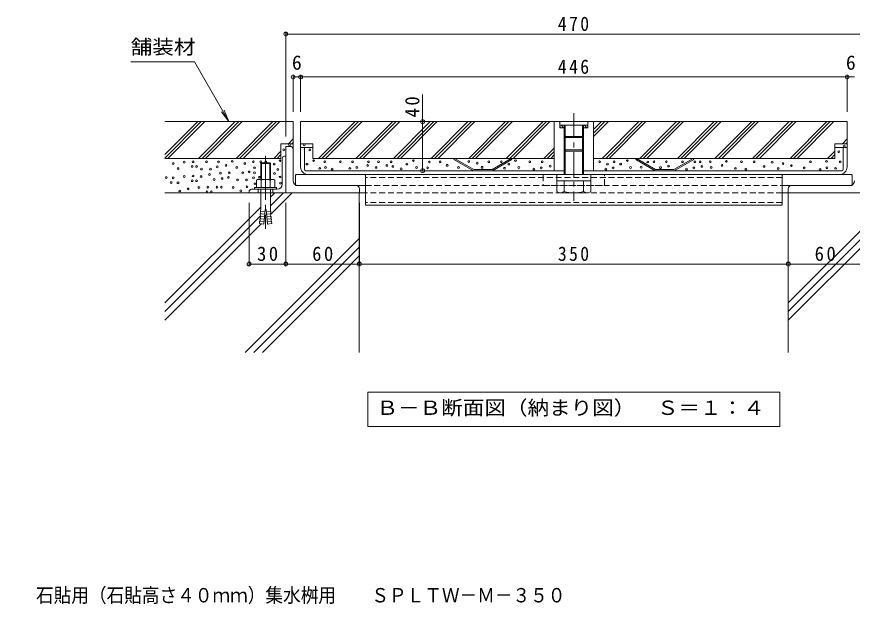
# Model space of a CAD drawing. Units: millimetres at full size, sheet at 1:4; some dimension numbers follow another scale. Extents: x -821 to 1119, y -771 to 631.
# Drawn here: x 85 to 767, y -771 to -292 of the extents above; entities that cross this region are included whole.
import ezdxf
from ezdxf.enums import TextEntityAlignment as Align

# ---------------------------------------------------------------- set-up
doc = ezdxf.new("R2010")
doc.units = ezdxf.units.MM
doc.header["$LTSCALE"] = 4
doc.header["$PDMODE"] = 32
doc.header["$PDSIZE"] = 3.2
for name, pattern in [('CHAIN1', [8, 5, -1, 1, -1]), ('CHAIN2', [12, 9, -1, 1, -1]), ('DASHED1', [1.8, 1.2, -0.6])]:
    doc.linetypes.add(name, pattern=pattern)
for name, color, linetype, lineweight in [('4-1', 2, 'Continuous', 9), ('4-2', 3, 'Continuous', 9), ('4-3', 4, 'Continuous', 9), ('4-4', 7, 'Continuous', 9), ('4-5', 4, 'Continuous', 9), ('4-6', 6, 'Continuous', 9), ('4-7', 5, 'Continuous', 5), ('4-8', 5, 'Continuous', 5), ('4-9', 134, 'Continuous', 5), ('4-A', 3, 'Continuous', 9), ('4-F', 2, 'Continuous', 9)]:
    doc.layers.add(name, color=color, linetype=linetype, lineweight=lineweight)
doc.layers.add('F-4_F-4ﾚｲﾔ', color=2, linetype='Continuous')
doc.styles.add('ＭＳ ゴシック', font='')
doc.styles.get('ＭＳ ゴシック').set_extended_font_data('MS Gothic')

msp = doc.modelspace()

# ---------------------------------------------------------------- linework, layer by layer
at = {"layer": '4-1'}
for p, q in [((442.477, -407.372), (441.977, -408.238)), ((457.797, -417.372), (441.977, -408.238)), ((458.065, -416.372), (442.477, -407.372)), ((473.065, -416.372), (488.654, -407.372)), ((473.333, -417.372), (489.154, -408.238)), ((489.154, -408.238), (488.654, -407.372)), ((590.903, -407.372), (590.403, -408.238)), ((606.223, -417.372), (590.403, -408.238)), ((606.491, -416.372), (590.903, -407.372)), ((621.491, -416.372), (637.08, -407.372)), ((621.759, -417.372), (637.58, -408.238)), ((637.08, -407.372), (637.58, -408.238)), ((473.065, -416.372), (458.065, -416.372)), ((606.491, -416.372), (621.491, -416.372))]:
    msp.add_line(p, q, dxfattribs=at)
at = {"layer": '4-2'}
for p, q in [((316.778, -414.172), (316.778, -398.572)), ((316.778, -398.572), (326.778, -398.572)), ((319.978, -416.372), (319.978, -398.572)), ((752.778, -398.572), (762.778, -398.572)), ((759.578, -416.372), (759.578, -398.572)), ((762.778, -414.172), (762.778, -398.572)), ((320.978, -417.372), (531.779, -417.372)), ((756.378, -420.572), (323.178, -420.572)), ((547.778, -417.372), (758.578, -417.372))]:
    msp.add_line(p, q, dxfattribs=at)
for centre, radius, start, end in [((323.178, -414.172), 6.4, 180, 270), ((756.378, -414.172), 6.4, 270, 0), ((320.978, -416.372), 1, 180, 270), ((758.578, -416.372), 1, 270, 0)]:
    msp.add_arc(centre, radius, start, end, dxfattribs=at)
at = {"layer": '4-3'}
for p, q in [((308.278, -397.571), (304.778, -397.571)), ((304.778, -435.571), (304.778, -397.571)), ((310.778, -425.572), (310.778, -400.072)), ((304.778, -435.571), (364.778, -435.571)), ((314.778, -429.571), (362.278, -429.571)), ((362.278, -429.571), (369.778, -429.571)), ((364.778, -432.071), (364.778, -435.571)), ((369.778, -435.571), (364.778, -435.571)), ((709.778, -429.571), (717.278, -429.571)), ((714.778, -435.571), (709.778, -435.571)), ((714.778, -432.071), (714.778, -435.571)), ((774.778, -435.571), (714.778, -435.571)), ((764.778, -429.571), (717.278, -429.571))]:
    msp.add_line(p, q, dxfattribs=at)
at = {"layer": '4-3', "linetype": 'DASHED1'}
for p, q in [((369.778, -429.571), (709.778, -429.571)), ((709.778, -435.571), (369.778, -435.571))]:
    msp.add_line(p, q, dxfattribs=at)
at = {"layer": '4-3'}
for centre, radius, start, end in [((308.278, -400.072), 2.5, 0, 90), ((314.778, -425.572), 4, 180, 270), ((764.778, -425.572), 4, 270, 0), ((362.278, -432.071), 2.5, 0, 90), ((717.278, -432.071), 2.5, 90, 180)]:
    msp.add_arc(centre, radius, start, end, dxfattribs=at)
at = {"layer": '4-4'}
for p, q in [((304.778, -304.716), (304.778, -389.571)), ((304.778, -305.916), (774.778, -305.916)), ((310.779, -339.716), (310.779, -369.371)), ((316.778, -339.716), (316.778, -369.372)), ((762.778, -339.716), (762.778, -369.372)), ((310.779, -340.916), (316.778, -340.916)), ((316.778, -340.916), (762.778, -340.916)), ((762.778, -340.916), (768.778, -340.916)), ((416.34, -377.372), (416.34, -355.08)), ((416.34, -417.372), (416.34, -377.372)), ((274.778, -494.771), (274.778, -443.571)), ((304.778, -494.771), (304.778, -443.571)), ((364.778, -494.771), (364.778, -443.571)), ((714.778, -494.771), (714.778, -443.571)), ((304.778, -493.571), (274.778, -493.571)), ((364.778, -493.571), (304.778, -493.571)), ((714.778, -493.571), (364.778, -493.571)), ((714.778, -493.571), (774.778, -493.571))]:
    msp.add_line(p, q, dxfattribs=at)
for p in [(304.778, -305.916), (310.779, -340.916), (316.778, -340.916), (762.778, -340.916), (416.34, -377.372), (416.34, -417.372), (274.778, -493.571), (304.778, -493.571), (364.778, -493.571), (714.778, -493.571)]:
    msp.add_point(p, dxfattribs=at)
at = {"layer": '4-5', "color": 7}
for p, q in [((178.22, -328.549), (230.22, -328.549)), ((230.22, -328.549), (258.408, -377.371)), ((258.408, -377.371), (254.581, -368.132)), ((258.408, -377.371), (252.32, -369.438)), ((371.578, -598.203), (707.978, -598.203)), ((371.578, -598.203), (371.578, -626.203)), ((707.978, -598.203), (707.978, -626.203)), ((371.578, -626.203), (707.978, -626.203))]:
    msp.add_line(p, q, dxfattribs=at)
at = {"layer": '4-6', "linetype": 'CHAIN1'}
msp.add_line((539.778, -370.348), (539.778, -441.866), dxfattribs=at)
at = {"layer": '4-6'}
for p, q in [((555.778, -377.372), (523.778, -377.372)), ((528.278, -377.872), (527.778, -377.372)), ((528.278, -382.372), (528.278, -377.372)), ((551.278, -380.372), (528.278, -380.372)), ((529.258, -382.372), (528.278, -381.392)), ((531.379, -382.372), (529.379, -380.372)), ((531.779, -380.649), (531.501, -380.372)), ((531.779, -420.572), (531.779, -380.372)), ((532.778, -420.572), (532.778, -380.372)), ((546.778, -420.572), (546.778, -380.372)), ((547.778, -385.616), (547.778, -380.372)), ((550.471, -382.372), (548.471, -380.372)), ((551.278, -381.057), (550.593, -380.372)), ((551.778, -377.372), (551.278, -377.872)), ((551.278, -382.372), (551.278, -377.372)), ((531.779, -382.372), (528.278, -382.372)), ((548.35, -382.372), (547.778, -381.8)), ((551.278, -382.372), (547.778, -382.372)), ((547.778, -420.572), (547.778, -385.616)), ((547.778, -389.372), (531.779, -389.372)), ((532.778, -390.372), (531.779, -389.372)), ((546.778, -390.372), (532.778, -390.372)), ((547.778, -389.317), (546.778, -390.372)), ((532.778, -400.372), (531.779, -401.372)), ((547.778, -401.372), (531.779, -401.372)), ((546.778, -400.372), (532.778, -400.372)), ((547.778, -401.372), (546.778, -400.372)), ((525.778, -425.572), (525.778, -420.572)), ((553.779, -425.572), (553.779, -420.572)), ((553.779, -425.572), (525.778, -425.572)), ((525.878, -425.572), (525.878, -434.446)), ((531.779, -434.475), (531.779, -425.572)), ((547.778, -434.475), (547.778, -425.572)), ((553.678, -425.572), (553.678, -434.475)), ((527.787, -435.548), (525.878, -434.446)), ((551.778, -435.572), (527.828, -435.572)), ((551.778, -435.572), (553.678, -434.475))]:
    msp.add_line(p, q, dxfattribs=at)
for points in [[(523.778, -377.372), (523.778, -417.372), (531.779, -417.372)], [(555.778, -377.372), (555.778, -417.372), (547.778, -417.372)]]:
    msp.add_lwpolyline(points, dxfattribs=at)
for centre, radius, start, end in [((528.036, -428.67), 6.906, 267.86055, 302.81094), ((539.778, -405.852), 29.72, 254.38446, 285.61554), ((551.521, -428.67), 6.906, 237.18906, 272.13945)]:
    msp.add_arc(centre, radius, start, end, dxfattribs=at)
at = {"layer": '4-7'}
for p, q in [((310.779, -377.371), (206.036, -377.371)), ((232.91, -377.372), (206.036, -404.245)), ((206.036, -407.074), (235.738, -377.372)), ((208.567, -407.372), (238.567, -377.372)), ((263.567, -377.372), (233.567, -407.372)), ((236.396, -407.372), (266.396, -377.372)), ((239.224, -407.372), (269.224, -377.372)), ((294.224, -377.372), (264.224, -407.372)), ((267.053, -407.372), (297.053, -377.372)), ((269.881, -407.372), (299.881, -377.372)), ((316.778, -377.372), (316.778, -398.572)), ((316.778, -377.372), (762.778, -377.372)), ((361.368, -377.372), (331.368, -407.372)), ((334.196, -407.372), (364.196, -377.372)), ((337.025, -407.372), (367.025, -377.372)), ((392.025, -377.372), (362.025, -407.372)), ((364.853, -407.372), (394.853, -377.372)), ((367.682, -407.372), (397.682, -377.372)), ((422.682, -377.372), (392.682, -407.372)), ((395.511, -407.372), (425.51, -377.372)), ((398.339, -407.372), (428.339, -377.372)), ((453.339, -377.372), (423.339, -407.372)), ((426.168, -407.372), (456.168, -377.372)), ((428.996, -407.372), (458.996, -377.372)), ((483.996, -377.372), (453.996, -407.372)), ((456.825, -407.372), (486.825, -377.372)), ((459.653, -407.372), (489.653, -377.372)), ((514.653, -377.372), (484.653, -407.372)), ((487.482, -407.372), (517.482, -377.372)), ((490.31, -407.372), (520.31, -377.372)), ((562.282, -377.372), (555.778, -383.875)), ((555.778, -389.532), (567.939, -377.372)), ((555.778, -386.703), (565.11, -377.372)), ((592.939, -377.372), (562.939, -407.372)), ((565.767, -407.372), (595.767, -377.372)), ((568.596, -407.372), (598.596, -377.372)), ((623.596, -377.372), (593.596, -407.372)), ((596.424, -407.372), (626.424, -377.372)), ((599.253, -407.372), (629.253, -377.372)), ((654.253, -377.372), (624.253, -407.372)), ((627.081, -407.372), (657.081, -377.372)), ((629.91, -407.372), (659.91, -377.372)), ((684.91, -377.372), (654.91, -407.372)), ((657.739, -407.372), (687.738, -377.372)), ((660.567, -407.372), (690.567, -377.372)), ((715.567, -377.372), (685.567, -407.372)), ((688.396, -407.372), (718.396, -377.372)), ((691.224, -407.372), (721.224, -377.372)), ((746.224, -377.372), (716.224, -407.372)), ((719.053, -407.372), (749.053, -377.372)), ((721.881, -407.372), (751.881, -377.372)), ((762.778, -377.372), (762.778, -395.372)), ((300.778, -407.371), (300.778, -395.371)), ((306.881, -395.371), (310.779, -391.473)), ((309.709, -395.371), (310.779, -394.302)), ((310.778, -395.371), (310.778, -400.072)), ((316.778, -395.372), (326.778, -395.372)), ((326.778, -395.372), (326.778, -407.372)), ((752.778, -407.372), (752.778, -395.372)), ((758.881, -395.372), (762.779, -391.474)), ((761.709, -395.372), (762.779, -394.302)), ((762.778, -395.372), (762.778, -398.572)), ((294.881, -407.371), (300.778, -401.474)), ((523.778, -398.904), (515.31, -407.372)), ((518.139, -407.372), (523.778, -401.732)), ((746.881, -407.372), (752.778, -401.474)), ((300.778, -407.371), (206.036, -407.371)), ((297.71, -407.371), (300.778, -404.302)), ((326.778, -407.372), (523.778, -407.372)), ((337.006, -407.372), (337.006, -407.372)), ((361.508, -407.372), (361.508, -407.372)), ((520.967, -407.372), (523.778, -404.561)), ((555.778, -407.372), (752.778, -407.372)), ((749.71, -407.372), (752.778, -404.303))]:
    msp.add_line(p, q, dxfattribs=at)
at = {"layer": '4-7', "color": 7, "lineweight": 9}
for p, q in [((302.778, -435.571), (292.258, -446.091)), ((295.707, -435.571), (292.258, -439.02)), ((309.869, -435.571), (292.568, -452.872)), ((714.778, -435.571), (714.778, -565.862)), ((714.778, -435.571), (873.52, -435.571)), ((284.258, -447.04), (206.016, -525.282)), ((284.103, -454.266), (206.016, -532.353)), ((786.991, -453.069), (714.778, -525.282)), ((284.699, -460.741), (206.016, -539.424)), ((786.497, -460.634), (714.778, -532.353)), ((793.329, -460.873), (714.778, -539.424)), ((364.758, -472.606), (271.502, -565.862)), ((364.758, -479.677), (278.573, -565.862)), ((364.758, -486.748), (285.644, -565.862))]:
    msp.add_line(p, q, dxfattribs=at)
at = {"layer": '4-7'}
for points in [[(310.779, -377.371), (310.778, -395.371), (300.778, -395.371)], [(651.123, -377.372), (651.123, -377.372), (651.123, -377.371)], [(762.778, -395.372), (756.624, -395.372), (752.778, -395.372)]]:
    msp.add_lwpolyline(points, dxfattribs=at)
at = {"layer": '4-7', "color": 7, "lineweight": 9}
msp.add_lwpolyline([(206.016, -435.571), (364.758, -435.571), (364.758, -565.862)], dxfattribs=at)
at = {"layer": '4-7'}
for centre, radius in [((303.06, -400.353), 0.781), ((307.75, -396.323), 0.781), ((319.806, -396.323), 0.781), ((324.497, -400.353), 0.781), ((755.897, -401.975), 0.698), ((760.433, -397.314), 0.781), ((300.065, -409.186), 0.698), ((327.491, -409.187), 0.698), ((408.866, -409.187), 0.698), ((492.176, -409.187), 0.698), ((583.434, -409.187), 0.698), ((212.956, -411.541), 0.698), ((216.825, -415.711), 0.781), ((221.845, -410.371), 0.781), ((228.376, -413.936), 0.698), ((229.138, -410.104), 0.698), ((231.976, -413.936), 0.698), ((235.9, -416.035), 0.781), ((240.117, -410.104), 0.698), ((243.279, -416.035), 0.781), ((248.831, -414.307), 0.781), ((249.757, -410.264), 0.781), ((256.006, -413.095), 0.698), ((261.018, -409.789), 0.698), ((264.835, -414.676), 0.781), ((271.249, -411.588), 0.698), ((278.279, -410.104), 0.698), ((279.126, -415.177), 0.781), ((284.255, -410.08), 0.698), ((288.386, -410.104), 0.698), ((295.396, -411.956), 0.781), ((298.301, -416.308), 0.781), ((322.053, -411.957), 0.781), ((332.499, -415.468), 0.698), ((336.505, -410.105), 0.698), ((337.224, -414.676), 0.781), ((342.516, -416.036), 0.781), ((349.278, -410.105), 0.698), ((357.001, -415.468), 0.698), ((359.213, -410.105), 0.698), ((362.721, -414.676), 0.781), ((371.55, -413.095), 0.698), ((372.195, -410.105), 0.698), ((378.391, -414.676), 0.781), ((380.402, -410.105), 0.698), ((387.22, -413.095), 0.698), ((390.655, -410.105), 0.698), ((392.142, -413.936), 0.698), ((398.946, -415.917), 0.781), ((403.428, -411.957), 0.781), ((411.506, -414.692), 0.781), ((420.483, -415.043), 0.698), ((421.922, -410.228), 0.698), ((430.652, -410.105), 0.698), ((436.449, -413.006), 0.781), ((445.67, -414.676), 0.781), ((454.072, -409.935), 0.698), ((461.019, -411.243), 0.698), ((464.879, -414.643), 0.781), ((470.389, -410.105), 0.698), ((480.641, -410.105), 0.698), ((483.132, -415.396), 0.698), ((486.738, -411.957), 0.781), ((494.816, -414.692), 0.781), ((503.855, -410.105), 0.698), ((507.2, -416.036), 0.781), ((513.115, -415.177), 0.781), ((513.962, -410.105), 0.698), ((520.503, -413.603), 0.781), ((560.828, -410.105), 0.698), ((565.904, -416.036), 0.781), ((567.155, -411.957), 0.781), ((571.819, -415.177), 0.781), ((572.666, -410.105), 0.698), ((577.996, -411.957), 0.781), ((586.074, -414.692), 0.781), ((594.708, -414.502), 0.781), ((600.121, -410.306), 0.698), ((605.22, -410.105), 0.698), ((610.49, -414.915), 0.781), ((615.269, -410.105), 0.698), ((617.052, -413.673), 0.698), ((628.46, -410.105), 0.698), ((631.805, -416.036), 0.781), ((637.72, -415.177), 0.781), ((638.567, -410.105), 0.698), ((642.794, -410.105), 0.698), ((644.282, -413.936), 0.698), ((651.143, -410.105), 0.698), ((651.862, -414.676), 0.781), ((660.691, -413.095), 0.698), ((664.223, -409.789), 0.698), ((671.639, -415.468), 0.698), ((676.581, -410.105), 0.698), ((680.128, -416.036), 0.781), ((686.89, -410.105), 0.698), ((695.031, -413.936), 0.698), ((701.562, -410.371), 0.781), ((706.582, -415.711), 0.781), ((710.451, -411.542), 0.698), ((717.251, -413.266), 0.698), ((727.835, -415.177), 0.781), ((732.863, -410.105), 0.698), ((740.716, -416.33), 0.698), ((745.943, -409.789), 0.698), ((746.284, -414.981), 0.698), ((753.359, -415.468), 0.698), ((757.204, -410.265), 0.781), ((207.265, -422.978), 0.698), ((212.942, -423.205), 0.698), ((221.83, -422.034), 0.781), ((229.124, -421.768), 0.698), ((235.665, -422.203), 0.698), ((242.465, -420.479), 0.698), ((251.354, -419.309), 0.781), ((257.886, -422.874), 0.698), ((258.648, -419.043), 0.698), ((269.626, -419.043), 0.698), ((274.83, -418.374), 0.698), ((278.34, -423.245), 0.781), ((279.266, -419.202), 0.781), ((283.124, -422.709), 0.698), ((295.493, -419.555), 0.781), ((300.088, -422.521), 0.698), ((211.134, -427.148), 0.781), ((216.811, -427.374), 0.781), ((228.362, -425.599), 0.698), ((231.961, -425.599), 0.698), ((246.334, -424.649), 0.781), ((252.776, -423.84), 0.698), ((265.409, -424.973), 0.781), ((272.789, -424.973), 0.781), ((279.542, -427.987), 0.698), ((300.408, -427.453), 0.781), ((218.222, -433.983), 0.698), ((225.022, -432.259), 0.698), ((233.91, -431.089), 0.781), ((240.442, -434.654), 0.698), ((241.204, -430.823), 0.698), ((244.041, -434.654), 0.698), ((248.583, -430.823), 0.698), ((252.182, -430.823), 0.698), ((261.822, -430.982), 0.781), ((268.072, -433.813), 0.698), ((273.084, -430.507), 0.698)]:
    msp.add_circle(centre, radius, dxfattribs=at)
at = {"layer": '4-8'}
for p, q in [((369.778, -420.572), (369.778, -445.572)), ((709.778, -420.572), (709.778, -445.572)), ((709.778, -445.572), (369.778, -445.572))]:
    msp.add_line(p, q, dxfattribs=at)
at = {"layer": '4-8', "linetype": 'DASHED1'}
for p, q in [((709.778, -422.872), (369.778, -422.872)), ((709.778, -443.272), (369.778, -443.272))]:
    msp.add_line(p, q, dxfattribs=at)
at = {"layer": '4-9'}
for p, q in [((312.778, -421.072), (312.778, -429.072)), ((313.278, -420.572), (369.278, -420.572)), ((369.778, -429.072), (369.778, -421.072)), ((709.778, -421.072), (709.778, -429.072)), ((710.278, -420.572), (766.278, -420.572)), ((766.778, -429.072), (766.778, -421.072)), ((313.278, -429.572), (369.278, -429.572)), ((710.278, -429.572), (766.278, -429.572))]:
    msp.add_line(p, q, dxfattribs=at)
at = {"layer": '4-9', "linetype": 'DASHED1'}
for p, q in [((514.778, -421.072), (514.778, -429.072)), ((515.278, -420.572), (564.278, -420.572)), ((564.778, -429.072), (564.778, -421.072)), ((515.278, -429.572), (564.278, -429.572))]:
    msp.add_line(p, q, dxfattribs=at)
at = {"layer": '4-9'}
for centre, start, end in [((313.278, -421.072), 90, 180), ((369.278, -421.072), 0, 90), ((710.278, -421.072), 90, 180), ((766.278, -421.072), 0, 90), ((313.278, -429.072), 180, 270), ((369.278, -429.072), 270, 0), ((710.278, -429.072), 180, 270), ((766.278, -429.072), 270, 0)]:
    msp.add_arc(centre, 0.5, start, end, dxfattribs=at)
at = {"layer": '4-9', "linetype": 'DASHED1'}
for centre, start, end in [((515.278, -421.072), 90, 180), ((564.278, -421.072), 0, 90), ((515.278, -429.072), 180, 270), ((564.278, -429.072), 270, 0)]:
    msp.add_arc(centre, 0.5, start, end, dxfattribs=at)
at = {"layer": '4-A'}
for p, q in [((301.778, -428.571), (301.778, -407.571)), ((303.778, -405.571), (304.778, -405.571)), ((304.778, -435.571), (304.778, -405.571)), ((274.778, -434.571), (274.778, -435.571)), ((274.778, -435.571), (304.778, -435.571)), ((297.778, -432.571), (276.778, -432.571))]:
    msp.add_line(p, q, dxfattribs=at)
at = {"layer": '4-A', "linetype": 'DASHED1'}
for p, q in [((282.278, -432.571), (282.278, -435.571)), ((294.278, -432.571), (294.278, -435.571))]:
    msp.add_line(p, q, dxfattribs=at)
at = {"layer": '4-A', "linetype": 'CHAIN2'}
msp.add_line((288.278, -430.571), (288.278, -437.385), dxfattribs=at)
at = {"layer": '4-A'}
for centre, radius, start, end in [((303.778, -407.571), 2, 90, 180), ((297.778, -428.571), 4, 270, 0), ((276.778, -434.571), 2, 90, 180)]:
    msp.add_arc(centre, radius, start, end, dxfattribs=at)
at = {"layer": '4-F', "linetype": 'CHAIN2'}
msp.add_line((288.278, -405.285), (288.278, -464.703), dxfattribs=at)
at = {"layer": '4-F'}
for p, q in [((284.955, -410.971), (284.278, -411.648)), ((291.602, -410.971), (284.955, -410.971)), ((284.955, -410.971), (284.955, -424.471)), ((291.602, -410.971), (292.278, -411.648)), ((291.602, -410.971), (291.602, -424.471)), ((292.278, -411.648), (292.278, -424.471)), ((280.778, -425.193), (280.778, -430.971)), ((293.902, -424.471), (282.655, -424.471)), ((284.531, -425.193), (284.531, -430.971)), ((292.025, -425.193), (292.025, -430.971)), ((295.778, -425.193), (295.778, -430.971)), ((279.278, -430.971), (279.278, -432.571)), ((297.278, -430.971), (279.278, -430.971)), ((297.278, -432.571), (279.278, -432.571)), ((284.278, -432.571), (284.278, -447.189)), ((292.278, -432.571), (292.278, -447.189)), ((297.278, -430.971), (297.278, -432.571)), ((287.878, -448.971), (286.832, -460.926)), ((288.678, -448.971), (287.878, -448.971)), ((288.678, -448.971), (289.724, -460.926)), ((287.181, -456.941), (283.595, -456.627)), ((283.819, -458.654), (283.595, -456.627)), ((287.355, -454.949), (283.769, -454.635)), ((283.993, -456.662), (283.769, -454.635)), ((287.53, -452.956), (283.943, -452.642)), ((284.167, -454.67), (283.943, -452.642)), ((287.704, -450.964), (284.118, -450.65)), ((284.342, -452.677), (284.118, -450.65)), ((288.853, -450.964), (292.439, -450.65)), ((289.027, -452.956), (292.613, -452.642)), ((289.201, -454.949), (292.788, -454.635)), ((289.376, -456.941), (292.962, -456.627)), ((292.215, -452.677), (292.439, -450.65)), ((292.389, -454.67), (292.613, -452.642)), ((292.563, -456.662), (292.788, -454.635)), ((292.738, -458.654), (292.962, -456.627)), ((283.42, -458.62), (283.246, -460.612)), ((283.246, -460.612), (286.832, -460.926)), ((287.007, -458.933), (283.42, -458.62)), ((289.55, -458.933), (293.136, -458.62)), ((293.31, -460.612), (289.724, -460.926)), ((293.136, -458.62), (293.31, -460.612))]:
    msp.add_line(p, q, dxfattribs=at)
msp.add_lwpolyline([(292.278, -411.648), (284.278, -411.648), (284.278, -424.471)], dxfattribs=at)
for centre, radius, start, end in [((282.655, -427.272), 2.8, 47.92572, 132.07428), ((288.278, -434.561), 10.089, 68.19786, 111.80214), ((293.902, -427.272), 2.8, 47.92537, 132.07443), ((262.094, -447.894), 22.195, 352.86598, 1.81982), ((314.462, -447.894), 22.195, 178.18018, 187.13402)]:
    msp.add_arc(centre, radius, start, end, dxfattribs=at)

# ---------------------------------------------------------------- texts
at = {"layer": '4-4', "color": 2, "style": 'ＭＳ ゴシック'}
for p in [(309.778, -338.516), (761.778, -338.516)]:
    msp.add_text('6', height=11.73, dxfattribs=at).set_placement(p, align=Align.BOTTOM_LEFT)
at = {"layer": '4-4', "color": 2, "char_height": 11.73, "attachment_point": 7, "style": 'ＭＳ ゴシック'}
for s, insert in [('\\T1.27;\\W0.9;470', (526.778, -303.516)), ('\\T1.27;\\W0.9;446', (526.778, -338.516)), ('\\T1.27;\\W0.95;30', (281.278, -491.171)), ('\\T1.27;\\W0.95;60', (326.278, -491.171)), ('\\T1.27;\\W0.9;350', (526.778, -491.171)), ('\\T1.27;\\W0.95;60', (736.278, -491.171))]:
    msp.add_mtext(s, dxfattribs=dict(at, insert=insert))
at = {"layer": '4-4', "color": 2, "insert": (413.94, -373.897), "char_height": 11.73, "attachment_point": 7, "rotation": 90, "style": 'ＭＳ ゴシック'}
msp.add_mtext('\\T1.27;\\W0.95;40', dxfattribs=at)
at = {"layer": '4-5', "color": 2, "style": 'ＭＳ ゴシック', "width": 1.1}
for s, p in [('舗装材', (178.22, -325.749)), ('Ｂ－Ｂ断面図（納まり図）\u3000Ｓ＝１：４', (378.778, -620.203))]:
    msp.add_text(s, height=11.73, dxfattribs=at).set_placement(p, align=Align.BOTTOM_LEFT)
at = {"layer": 'F-4_F-4ﾚｲﾔ', "style": 'ＭＳ ゴシック', "width": 0.9}
msp.add_text('カラー舗装用みぞ蓋（化粧用スリットみぞ蓋）\u3000石貼用（石貼高さ４０ｍｍ）集水桝用\u3000\u3000ＳＰＬＴＷ－Ｍ－３５０', height=11.73, dxfattribs=at).set_placement((-215.853, -773.183), align=Align.BOTTOM_LEFT)

doc.saveas('drawing.dxf')
